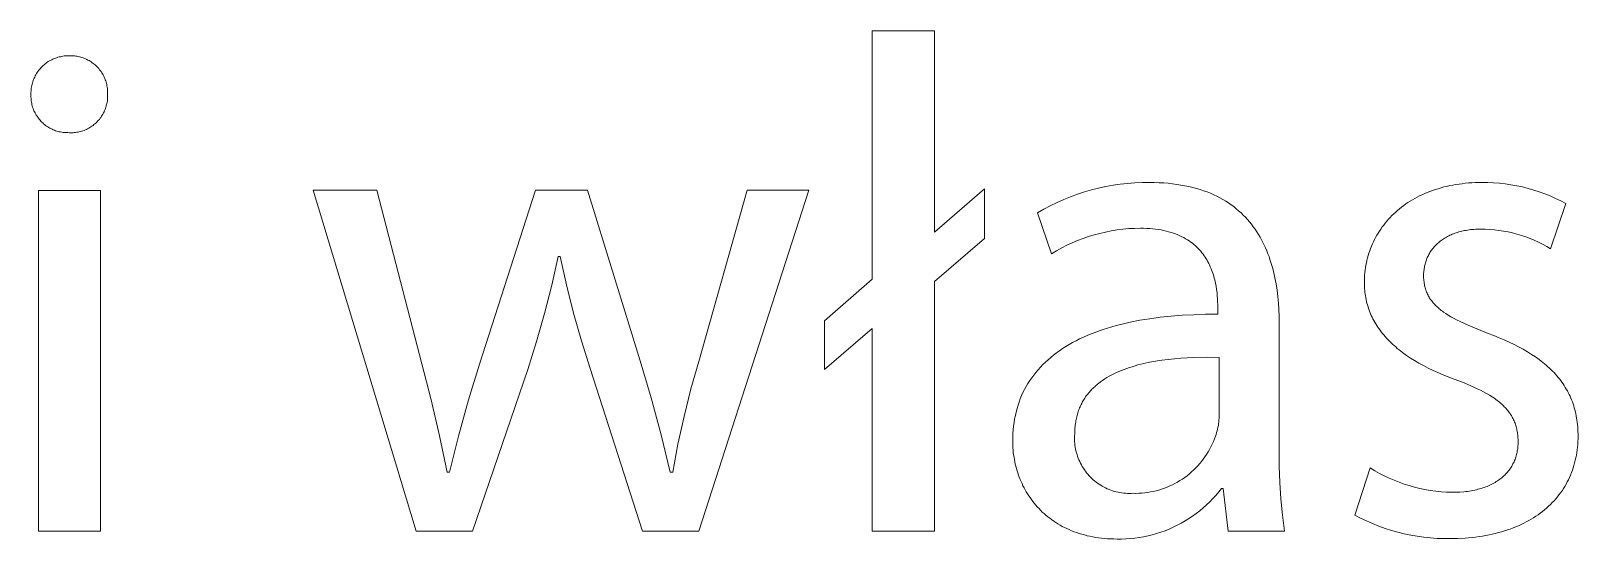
# Model space of a CAD drawing. Header units: millimetres. Extents: x 4001 to 9794, y -321 to 3726.
# Drawn here: x 8815.3 to 8942.6, y -225 to -183.2 of the extents above; entities that cross this region are included whole.
import ezdxf

# ---------------------------------------------------------------- set-up
doc = ezdxf.new("R2010")
doc.units = ezdxf.units.MM
doc.header["$MEASUREMENT"] = 0
doc.layers.add('Domyślny', color=7, linetype='Continuous', true_color=0x000000)

msp = doc.modelspace()

# ---------------------------------------------------------------- linework, layer by layer
at = {"layer": 'Domyślny', "color": 18, "lineweight": 15, "true_color": 0x000000}
for p, q in [((8884.53, -203.59), (8884.53, -183.16)), ((8884.53, -183.16), (8889.66, -183.16)), ((8889.66, -183.16), (8889.66, -199.71)), ((8816.37, -185.94), (8816.45, -185.87)), ((8816.45, -185.87), (8816.54, -185.81)), ((8816.54, -185.81), (8816.62, -185.74)), ((8816.62, -185.74), (8816.71, -185.68)), ((8816.71, -185.68), (8816.81, -185.63)), ((8816.81, -185.63), (8816.9, -185.58)), ((8816.9, -185.58), (8816.99, -185.53)), ((8816.99, -185.53), (8817.09, -185.48)), ((8817.09, -185.48), (8817.19, -185.44)), ((8817.19, -185.44), (8817.29, -185.4)), ((8817.29, -185.4), (8817.39, -185.36)), ((8817.39, -185.36), (8817.49, -185.33)), ((8817.49, -185.33), (8817.6, -185.3)), ((8817.6, -185.3), (8817.7, -185.28)), ((8817.7, -185.28), (8817.8, -185.26)), ((8817.8, -185.26), (8817.91, -185.24)), ((8817.91, -185.24), (8818.02, -185.22)), ((8818.02, -185.22), (8818.12, -185.21)), ((8818.12, -185.21), (8818.23, -185.21)), ((8818.23, -185.21), (8818.34, -185.2)), ((8818.34, -185.2), (8818.45, -185.2)), ((8818.45, -185.2), (8818.55, -185.2)), ((8818.55, -185.2), (8818.66, -185.2)), ((8818.66, -185.2), (8818.76, -185.21)), ((8818.76, -185.21), (8818.87, -185.22)), ((8818.87, -185.22), (8818.97, -185.23)), ((8818.97, -185.23), (8819.07, -185.24)), ((8819.07, -185.24), (8819.18, -185.26)), ((8819.18, -185.26), (8819.28, -185.29)), ((8819.28, -185.29), (8819.38, -185.31)), ((8819.38, -185.31), (8819.48, -185.34)), ((8819.48, -185.34), (8819.58, -185.38)), ((8819.58, -185.38), (8819.68, -185.42)), ((8819.68, -185.42), (8819.78, -185.46)), ((8819.78, -185.46), (8819.87, -185.5)), ((8819.87, -185.5), (8819.97, -185.55)), ((8819.97, -185.55), (8820.06, -185.6)), ((8820.06, -185.6), (8820.15, -185.65)), ((8820.15, -185.65), (8820.24, -185.71)), ((8820.24, -185.71), (8820.33, -185.77)), ((8820.33, -185.77), (8820.41, -185.83)), ((8820.41, -185.83), (8820.49, -185.9)), ((8820.49, -185.9), (8820.57, -185.96)), ((8815.46, -187.25), (8815.5, -187.15)), ((8815.5, -187.15), (8815.54, -187.05)), ((8815.54, -187.05), (8815.59, -186.95)), ((8815.59, -186.95), (8815.64, -186.85)), ((8815.64, -186.85), (8815.69, -186.76)), ((8815.69, -186.76), (8815.74, -186.67)), ((8815.74, -186.67), (8815.8, -186.58)), ((8815.8, -186.58), (8815.86, -186.49)), ((8815.86, -186.49), (8815.93, -186.4)), ((8815.93, -186.4), (8815.99, -186.32)), ((8815.99, -186.32), (8816.06, -186.24)), ((8816.06, -186.24), (8816.13, -186.16)), ((8816.13, -186.16), (8816.21, -186.08)), ((8816.21, -186.08), (8816.29, -186.01)), ((8816.29, -186.01), (8816.37, -185.94)), ((8820.57, -185.96), (8820.65, -186.04)), ((8820.65, -186.04), (8820.73, -186.11)), ((8820.73, -186.11), (8820.8, -186.19)), ((8820.8, -186.19), (8820.87, -186.26)), ((8820.87, -186.26), (8820.93, -186.35)), ((8820.93, -186.35), (8821, -186.43)), ((8821, -186.43), (8821.06, -186.51)), ((8821.06, -186.51), (8821.12, -186.6)), ((8821.12, -186.6), (8821.17, -186.69)), ((8821.17, -186.69), (8821.23, -186.78)), ((8821.23, -186.78), (8821.27, -186.88)), ((8821.27, -186.88), (8821.32, -186.97)), ((8821.32, -186.97), (8821.36, -187.07)), ((8821.36, -187.07), (8821.4, -187.17)), ((8821.4, -187.17), (8821.44, -187.27)), ((8815.28, -188.19), (8815.29, -188.08)), ((8815.28, -188.3), (8815.28, -188.19)), ((8815.28, -188.41), (8815.28, -188.3)), ((8815.28, -188.51), (8815.28, -188.41)), ((8815.29, -188.08), (8815.3, -187.98)), ((8815.3, -187.98), (8815.31, -187.87)), ((8815.31, -187.87), (8815.33, -187.76)), ((8815.33, -187.76), (8815.35, -187.66)), ((8815.35, -187.66), (8815.37, -187.55)), ((8815.37, -187.55), (8815.4, -187.45)), ((8815.4, -187.45), (8815.43, -187.35)), ((8815.43, -187.35), (8815.46, -187.25)), ((8821.44, -187.27), (8821.47, -187.37)), ((8821.47, -187.37), (8821.5, -187.47)), ((8821.5, -187.47), (8821.52, -187.57)), ((8821.52, -187.57), (8821.54, -187.67)), ((8821.54, -187.67), (8821.56, -187.78)), ((8821.56, -187.78), (8821.57, -187.88)), ((8821.57, -187.88), (8821.58, -187.99)), ((8821.58, -187.99), (8821.59, -188.09)), ((8821.59, -188.09), (8821.59, -188.2)), ((8821.59, -188.2), (8821.59, -188.3)), ((8821.59, -188.3), (8821.59, -188.41)), ((8821.59, -188.41), (8821.59, -188.51)), ((8815.28, -188.61), (8815.28, -188.51)), ((8815.29, -188.72), (8815.28, -188.61)), ((8815.29, -188.82), (8815.29, -188.72)), ((8815.31, -188.92), (8815.29, -188.82)), ((8815.32, -189.03), (8815.31, -188.92)), ((8815.34, -189.13), (8815.32, -189.03)), ((8815.36, -189.23), (8815.34, -189.13)), ((8815.39, -189.33), (8815.36, -189.23)), ((8815.42, -189.43), (8815.39, -189.33)), ((8815.45, -189.53), (8815.42, -189.43)), ((8815.49, -189.63), (8815.45, -189.53)), ((8815.53, -189.72), (8815.49, -189.63)), ((8815.57, -189.82), (8815.53, -189.72)), ((8821.34, -189.73), (8821.3, -189.82)), ((8821.38, -189.63), (8821.34, -189.73)), ((8821.42, -189.53), (8821.38, -189.63)), ((8821.45, -189.43), (8821.42, -189.53)), ((8821.48, -189.33), (8821.45, -189.43)), ((8821.51, -189.23), (8821.48, -189.33)), ((8821.53, -189.13), (8821.51, -189.23)), ((8821.55, -189.03), (8821.53, -189.13)), ((8821.57, -188.93), (8821.55, -189.03)), ((8821.58, -188.82), (8821.57, -188.93)), ((8821.59, -188.72), (8821.58, -188.82)), ((8821.59, -188.51), (8821.59, -188.61)), ((8821.59, -188.61), (8821.59, -188.72)), ((8815.62, -189.91), (8815.57, -189.82)), ((8815.67, -190), (8815.62, -189.91)), ((8815.72, -190.09), (8815.67, -190)), ((8815.78, -190.18), (8815.72, -190.09)), ((8815.84, -190.26), (8815.78, -190.18)), ((8815.9, -190.35), (8815.84, -190.26)), ((8815.96, -190.43), (8815.9, -190.35)), ((8816.03, -190.51), (8815.96, -190.43)), ((8816.1, -190.58), (8816.03, -190.51)), ((8816.17, -190.66), (8816.1, -190.58)), ((8816.25, -190.73), (8816.17, -190.66)), ((8816.32, -190.8), (8816.25, -190.73)), ((8816.4, -190.87), (8816.32, -190.8)), ((8816.49, -190.93), (8816.4, -190.87)), ((8816.57, -190.99), (8816.49, -190.93)), ((8816.66, -191.05), (8816.57, -190.99)), ((8820.3, -191), (8820.22, -191.06)), ((8820.39, -190.94), (8820.3, -191)), ((8820.47, -190.87), (8820.39, -190.94)), ((8820.55, -190.81), (8820.47, -190.87)), ((8820.63, -190.74), (8820.55, -190.81)), ((8820.7, -190.67), (8820.63, -190.74)), ((8820.77, -190.59), (8820.7, -190.67)), ((8820.84, -190.51), (8820.77, -190.59)), ((8820.91, -190.44), (8820.84, -190.51)), ((8820.98, -190.35), (8820.91, -190.44)), ((8821.04, -190.27), (8820.98, -190.35)), ((8821.1, -190.18), (8821.04, -190.27)), ((8821.15, -190.1), (8821.1, -190.18)), ((8821.2, -190.01), (8821.15, -190.1)), ((8821.25, -189.91), (8821.2, -190.01)), ((8821.3, -189.82), (8821.25, -189.91)), ((8816.75, -191.1), (8816.66, -191.05)), ((8816.84, -191.16), (8816.75, -191.1)), ((8816.93, -191.2), (8816.84, -191.16)), ((8817.02, -191.25), (8816.93, -191.2)), ((8817.12, -191.29), (8817.02, -191.25)), ((8817.21, -191.33), (8817.12, -191.29)), ((8817.31, -191.37), (8817.21, -191.33)), ((8817.41, -191.4), (8817.31, -191.37)), ((8817.51, -191.43), (8817.41, -191.4)), ((8817.61, -191.45), (8817.51, -191.43)), ((8817.71, -191.47), (8817.61, -191.45)), ((8817.81, -191.49), (8817.71, -191.47)), ((8817.92, -191.51), (8817.81, -191.49)), ((8818.02, -191.52), (8817.92, -191.51)), ((8818.12, -191.53), (8818.02, -191.52)), ((8818.23, -191.53), (8818.12, -191.53)), ((8818.33, -191.53), (8818.23, -191.53)), ((8818.43, -191.54), (8818.33, -191.53)), ((8818.54, -191.54), (8818.43, -191.54)), ((8818.64, -191.54), (8818.54, -191.54)), ((8818.75, -191.54), (8818.64, -191.54)), ((8818.85, -191.53), (8818.75, -191.54)), ((8818.95, -191.52), (8818.85, -191.53)), ((8819.06, -191.5), (8818.95, -191.52)), ((8819.16, -191.48), (8819.06, -191.5)), ((8819.26, -191.46), (8819.16, -191.48)), ((8819.36, -191.44), (8819.26, -191.46)), ((8819.46, -191.41), (8819.36, -191.44)), ((8819.56, -191.38), (8819.46, -191.41)), ((8819.66, -191.34), (8819.56, -191.38)), ((8819.76, -191.3), (8819.66, -191.34)), ((8819.85, -191.26), (8819.76, -191.3)), ((8819.94, -191.21), (8819.85, -191.26)), ((8820.04, -191.17), (8819.94, -191.21)), ((8820.13, -191.11), (8820.04, -191.17)), ((8820.22, -191.06), (8820.13, -191.11)), ((8902.57, -196.24), (8903.16, -196.09)), ((8903.16, -196.09), (8903.75, -195.96)), ((8903.75, -195.96), (8904.35, -195.86)), ((8904.35, -195.86), (8904.94, -195.77)), ((8904.94, -195.77), (8905.54, -195.71)), ((8905.54, -195.71), (8906.15, -195.66)), ((8906.15, -195.66), (8906.75, -195.64)), ((8906.75, -195.64), (8907.36, -195.64)), ((8907.36, -195.64), (8907.75, -195.64)), ((8907.75, -195.64), (8908.14, -195.65)), ((8908.14, -195.65), (8908.52, -195.67)), ((8908.52, -195.67), (8908.89, -195.7)), ((8908.89, -195.7), (8909.25, -195.74)), ((8909.25, -195.74), (8909.6, -195.79)), ((8909.6, -195.79), (8909.94, -195.84)), ((8909.94, -195.84), (8910.27, -195.9)), ((8910.27, -195.9), (8910.6, -195.97)), ((8910.6, -195.97), (8910.91, -196.04)), ((8910.91, -196.04), (8911.22, -196.12)), ((8931.12, -196.14), (8931.35, -196.07)), ((8931.35, -196.07), (8931.59, -196)), ((8931.59, -196), (8931.83, -195.95)), ((8931.83, -195.95), (8932.07, -195.89)), ((8932.07, -195.89), (8932.32, -195.84)), ((8932.32, -195.84), (8932.57, -195.8)), ((8932.57, -195.8), (8932.83, -195.76)), ((8932.83, -195.76), (8933.09, -195.73)), ((8933.09, -195.73), (8933.35, -195.7)), ((8933.35, -195.7), (8933.62, -195.67)), ((8933.62, -195.67), (8933.89, -195.65)), ((8933.89, -195.65), (8934.16, -195.64)), ((8934.16, -195.64), (8934.44, -195.63)), ((8934.44, -195.63), (8934.72, -195.63)), ((8934.72, -195.63), (8935.2, -195.63)), ((8935.2, -195.63), (8935.68, -195.66)), ((8935.68, -195.66), (8936.16, -195.69)), ((8936.16, -195.69), (8936.64, -195.75)), ((8936.64, -195.75), (8937.11, -195.82)), ((8937.11, -195.82), (8937.58, -195.9)), ((8937.58, -195.9), (8938.05, -196)), ((8938.05, -196), (8938.52, -196.12)), ((8938.52, -196.12), (8938.98, -196.25)), ((8815.9, -196.28), (8821.01, -196.28)), ((8815.9, -224.34), (8815.9, -196.28)), ((8821.01, -196.28), (8821.01, -224.34)), ((8847, -224.34), (8838.52, -196.27)), ((8838.52, -196.27), (8843.74, -196.27)), ((8843.74, -196.27), (8847.45, -210.55)), ((8852.19, -210.59), (8856.8, -196.27)), ((8856.8, -196.27), (8861.09, -196.27)), ((8861.09, -196.27), (8865.43, -210.32)), ((8870.25, -210.36), (8874.24, -196.27)), ((8879.3, -196.27), (8870.25, -224.34)), ((8874.24, -196.27), (8879.3, -196.27)), ((8889.66, -199.71), (8893.77, -196.16)), ((8893.77, -196.16), (8893.77, -200.23)), ((8899.19, -197.54), (8899.74, -197.27)), ((8899.74, -197.27), (8900.29, -197.03)), ((8900.29, -197.03), (8900.85, -196.8)), ((8900.85, -196.8), (8901.42, -196.59)), ((8901.42, -196.59), (8901.99, -196.4)), ((8901.99, -196.4), (8902.57, -196.24)), ((8911.22, -196.12), (8911.52, -196.21)), ((8911.52, -196.21), (8911.81, -196.31)), ((8911.81, -196.31), (8912.09, -196.41)), ((8912.09, -196.41), (8912.37, -196.52)), ((8912.37, -196.52), (8912.64, -196.64)), ((8912.64, -196.64), (8912.9, -196.76)), ((8912.9, -196.76), (8913.15, -196.89)), ((8913.15, -196.89), (8913.39, -197.03)), ((8913.39, -197.03), (8913.63, -197.17)), ((8913.63, -197.17), (8913.85, -197.31)), ((8913.85, -197.31), (8914.08, -197.47)), ((8928.45, -197.4), (8928.63, -197.28)), ((8928.63, -197.28), (8928.82, -197.17)), ((8928.82, -197.17), (8929, -197.05)), ((8929, -197.05), (8929.2, -196.94)), ((8929.2, -196.94), (8929.39, -196.84)), ((8929.39, -196.84), (8929.59, -196.73)), ((8929.59, -196.73), (8929.8, -196.64)), ((8929.8, -196.64), (8930.01, -196.54)), ((8930.01, -196.54), (8930.22, -196.45)), ((8930.22, -196.45), (8930.44, -196.37)), ((8930.44, -196.37), (8930.66, -196.29)), ((8930.66, -196.29), (8930.89, -196.21)), ((8930.89, -196.21), (8931.12, -196.14)), ((8938.98, -196.25), (8939.43, -196.4)), ((8939.43, -196.4), (8939.89, -196.56)), ((8939.89, -196.56), (8940.33, -196.74)), ((8940.33, -196.74), (8940.77, -196.94)), ((8941.63, -197.37), (8940.37, -201.09)), ((8940.77, -196.94), (8941.2, -197.14)), ((8941.2, -197.14), (8941.63, -197.37)), ((8898.14, -198.12), (8898.66, -197.82)), ((8899.29, -201.5), (8898.14, -198.12)), ((8898.66, -197.82), (8899.19, -197.54)), ((8914.08, -197.47), (8914.29, -197.62)), ((8914.29, -197.62), (8914.5, -197.79)), ((8914.5, -197.79), (8914.69, -197.96)), ((8914.69, -197.96), (8914.89, -198.13)), ((8914.89, -198.13), (8915.07, -198.31)), ((8915.07, -198.31), (8915.25, -198.49)), ((8915.25, -198.49), (8915.42, -198.68)), ((8926.89, -198.81), (8927.03, -198.65)), ((8927.03, -198.65), (8927.17, -198.5)), ((8927.17, -198.5), (8927.31, -198.35)), ((8927.31, -198.35), (8927.46, -198.21)), ((8927.46, -198.21), (8927.62, -198.07)), ((8927.62, -198.07), (8927.77, -197.93)), ((8927.77, -197.93), (8927.94, -197.79)), ((8927.94, -197.79), (8928.1, -197.66)), ((8928.1, -197.66), (8928.28, -197.53)), ((8928.28, -197.53), (8928.45, -197.4)), ((8903.27, -199.82), (8902.8, -199.94)), ((8903.74, -199.71), (8903.27, -199.82)), ((8904.21, -199.61), (8903.74, -199.71)), ((8904.68, -199.54), (8904.21, -199.61)), ((8905.16, -199.48), (8904.68, -199.54)), ((8905.64, -199.43), (8905.16, -199.48)), ((8906.12, -199.41), (8905.64, -199.43)), ((8906.6, -199.4), (8906.12, -199.41)), ((8906.87, -199.4), (8906.6, -199.4)), ((8907.13, -199.41), (8906.87, -199.4)), ((8907.38, -199.42), (8907.13, -199.41)), ((8907.62, -199.44), (8907.38, -199.42)), ((8907.86, -199.47), (8907.62, -199.44)), ((8908.08, -199.5), (8907.86, -199.47)), ((8908.31, -199.54), (8908.08, -199.5)), ((8908.52, -199.58), (8908.31, -199.54)), ((8908.73, -199.63), (8908.52, -199.58)), ((8908.93, -199.68), (8908.73, -199.63)), ((8909.13, -199.74), (8908.93, -199.68)), ((8909.32, -199.8), (8909.13, -199.74)), ((8909.5, -199.86), (8909.32, -199.8)), ((8909.68, -199.93), (8909.5, -199.86)), ((8909.85, -200.01), (8909.68, -199.93)), ((8915.42, -198.68), (8915.59, -198.87)), ((8915.59, -198.87), (8915.75, -199.07)), ((8915.75, -199.07), (8915.9, -199.27)), ((8915.9, -199.27), (8916.05, -199.48)), ((8916.05, -199.48), (8916.19, -199.69)), ((8916.19, -199.69), (8916.32, -199.9)), ((8916.32, -199.9), (8916.45, -200.12)), ((8926.07, -199.97), (8926.17, -199.8)), ((8926.17, -199.8), (8926.28, -199.63)), ((8926.28, -199.63), (8926.39, -199.46)), ((8926.39, -199.46), (8926.51, -199.29)), ((8926.51, -199.29), (8926.63, -199.13)), ((8926.63, -199.13), (8926.76, -198.97)), ((8926.76, -198.97), (8926.89, -198.81)), ((8932.18, -199.93), (8932.08, -199.98)), ((8932.28, -199.89), (8932.18, -199.93)), ((8932.38, -199.85), (8932.28, -199.89)), ((8932.49, -199.81), (8932.38, -199.85)), ((8932.6, -199.77), (8932.49, -199.81)), ((8932.71, -199.74), (8932.6, -199.77)), ((8932.82, -199.7), (8932.71, -199.74)), ((8932.93, -199.67), (8932.82, -199.7)), ((8933.05, -199.64), (8932.93, -199.67)), ((8933.17, -199.62), (8933.05, -199.64)), ((8933.29, -199.59), (8933.17, -199.62)), ((8933.41, -199.57), (8933.29, -199.59)), ((8933.53, -199.55), (8933.41, -199.57)), ((8933.66, -199.53), (8933.53, -199.55)), ((8933.79, -199.51), (8933.66, -199.53)), ((8933.92, -199.5), (8933.79, -199.51)), ((8934.05, -199.49), (8933.92, -199.5)), ((8934.19, -199.48), (8934.05, -199.49)), ((8934.33, -199.47), (8934.19, -199.48)), ((8934.46, -199.47), (8934.33, -199.47)), ((8934.61, -199.47), (8934.46, -199.47)), ((8934.98, -199.47), (8934.61, -199.47)), ((8935.36, -199.49), (8934.98, -199.47)), ((8935.74, -199.52), (8935.36, -199.49)), ((8936.12, -199.57), (8935.74, -199.52)), ((8936.49, -199.63), (8936.12, -199.57)), ((8936.87, -199.7), (8936.49, -199.63)), ((8937.24, -199.78), (8936.87, -199.7)), ((8937.6, -199.88), (8937.24, -199.78)), ((8937.97, -199.99), (8937.6, -199.88)), ((8893.77, -200.23), (8889.66, -203.78)), ((8900.13, -201.02), (8899.71, -201.25)), ((8900.56, -200.8), (8900.13, -201.02)), ((8900.99, -200.6), (8900.56, -200.8)), ((8901.44, -200.41), (8900.99, -200.6)), ((8901.89, -200.24), (8901.44, -200.41)), ((8902.34, -200.08), (8901.89, -200.24)), ((8902.8, -199.94), (8902.34, -200.08)), ((8910.02, -200.09), (8909.85, -200.01)), ((8910.18, -200.17), (8910.02, -200.09)), ((8910.33, -200.26), (8910.18, -200.17)), ((8910.48, -200.35), (8910.33, -200.26)), ((8910.62, -200.44), (8910.48, -200.35)), ((8910.76, -200.54), (8910.62, -200.44)), ((8910.89, -200.63), (8910.76, -200.54)), ((8911.01, -200.74), (8910.89, -200.63)), ((8911.14, -200.84), (8911.01, -200.74)), ((8911.25, -200.95), (8911.14, -200.84)), ((8911.36, -201.06), (8911.25, -200.95)), ((8911.47, -201.18), (8911.36, -201.06)), ((8911.57, -201.29), (8911.47, -201.18)), ((8916.45, -200.12), (8916.57, -200.34)), ((8916.57, -200.34), (8916.69, -200.56)), ((8916.69, -200.56), (8916.8, -200.79)), ((8916.8, -200.79), (8916.91, -201.02)), ((8916.91, -201.02), (8917.01, -201.25)), ((8925.48, -201.26), (8925.55, -201.07)), ((8925.55, -201.07), (8925.62, -200.88)), ((8925.62, -200.88), (8925.7, -200.69)), ((8925.7, -200.69), (8925.79, -200.51)), ((8925.79, -200.51), (8925.87, -200.33)), ((8925.87, -200.33), (8925.97, -200.15)), ((8925.97, -200.15), (8926.07, -199.97)), ((8930.6, -201.16), (8930.55, -201.24)), ((8930.66, -201.09), (8930.6, -201.16)), ((8930.72, -201.01), (8930.66, -201.09)), ((8930.78, -200.94), (8930.72, -201.01)), ((8930.85, -200.87), (8930.78, -200.94)), ((8930.91, -200.8), (8930.85, -200.87)), ((8930.98, -200.73), (8930.91, -200.8)), ((8931.05, -200.66), (8930.98, -200.73)), ((8931.13, -200.6), (8931.05, -200.66)), ((8931.2, -200.53), (8931.13, -200.6)), ((8931.28, -200.47), (8931.2, -200.53)), ((8931.36, -200.41), (8931.28, -200.47)), ((8931.44, -200.35), (8931.36, -200.41)), ((8931.53, -200.29), (8931.44, -200.35)), ((8931.61, -200.23), (8931.53, -200.29)), ((8931.7, -200.18), (8931.61, -200.23)), ((8931.79, -200.13), (8931.7, -200.18)), ((8931.88, -200.08), (8931.79, -200.13)), ((8931.98, -200.03), (8931.88, -200.08)), ((8932.08, -199.98), (8931.98, -200.03)), ((8938.32, -200.11), (8937.97, -199.99)), ((8938.68, -200.24), (8938.32, -200.11)), ((8939.03, -200.39), (8938.68, -200.24)), ((8939.37, -200.54), (8939.03, -200.39)), ((8939.71, -200.71), (8939.37, -200.54)), ((8940.05, -200.9), (8939.71, -200.71)), ((8940.37, -201.09), (8940.05, -200.9)), ((8858.69, -201.73), (8858.16, -204.08)), ((8858.83, -201.73), (8858.69, -201.73)), ((8859.36, -204.06), (8858.83, -201.73)), ((8899.71, -201.25), (8899.29, -201.5)), ((8911.67, -201.41), (8911.57, -201.29)), ((8911.76, -201.53), (8911.67, -201.41)), ((8911.85, -201.66), (8911.76, -201.53)), ((8911.94, -201.78), (8911.85, -201.66)), ((8912.02, -201.91), (8911.94, -201.78)), ((8912.09, -202.03), (8912.02, -201.91)), ((8912.16, -202.16), (8912.09, -202.03)), ((8912.23, -202.29), (8912.16, -202.16)), ((8912.3, -202.42), (8912.23, -202.29)), ((8912.36, -202.56), (8912.3, -202.42)), ((8917.01, -201.25), (8917.1, -201.49)), ((8917.1, -201.49), (8917.19, -201.73)), ((8917.19, -201.73), (8917.27, -201.97)), ((8917.27, -201.97), (8917.35, -202.21)), ((8917.35, -202.21), (8917.43, -202.46)), ((8917.43, -202.46), (8917.5, -202.71)), ((8925.13, -202.64), (8925.17, -202.44)), ((8925.17, -202.44), (8925.21, -202.24)), ((8925.21, -202.24), (8925.25, -202.04)), ((8925.25, -202.04), (8925.3, -201.84)), ((8925.3, -201.84), (8925.35, -201.64)), ((8925.35, -201.64), (8925.41, -201.45)), ((8925.41, -201.45), (8925.48, -201.26)), ((8930.02, -202.43), (8930, -202.53)), ((8930.04, -202.34), (8930.02, -202.43)), ((8930.06, -202.25), (8930.04, -202.34)), ((8930.09, -202.16), (8930.06, -202.25)), ((8930.12, -202.07), (8930.09, -202.16)), ((8930.15, -201.99), (8930.12, -202.07)), ((8930.19, -201.9), (8930.15, -201.99)), ((8930.22, -201.81), (8930.19, -201.9)), ((8930.26, -201.73), (8930.22, -201.81)), ((8930.31, -201.64), (8930.26, -201.73)), ((8930.35, -201.56), (8930.31, -201.64)), ((8930.4, -201.48), (8930.35, -201.56)), ((8930.44, -201.4), (8930.4, -201.48)), ((8930.49, -201.32), (8930.44, -201.4)), ((8930.55, -201.24), (8930.49, -201.32)), ((8880.59, -207.02), (8884.53, -203.59)), ((8912.41, -202.69), (8912.36, -202.56)), ((8912.47, -202.82), (8912.41, -202.69)), ((8912.52, -202.96), (8912.47, -202.82)), ((8912.56, -203.09), (8912.52, -202.96)), ((8912.61, -203.23), (8912.56, -203.09)), ((8912.65, -203.36), (8912.61, -203.23)), ((8912.68, -203.5), (8912.65, -203.36)), ((8912.72, -203.64), (8912.68, -203.5)), ((8912.75, -203.77), (8912.72, -203.64)), ((8917.5, -202.71), (8917.56, -202.96)), ((8917.56, -202.96), (8917.62, -203.21)), ((8917.62, -203.21), (8917.68, -203.47)), ((8917.68, -203.47), (8917.73, -203.72)), ((8917.73, -203.72), (8917.77, -203.98)), ((8925.04, -203.67), (8925.05, -203.47)), ((8925.04, -203.89), (8925.04, -203.67)), ((8925.05, -203.47), (8925.06, -203.26)), ((8925.06, -203.26), (8925.08, -203.05)), ((8925.08, -203.05), (8925.1, -202.84)), ((8925.1, -202.84), (8925.13, -202.64)), ((8929.93, -203), (8929.92, -203.09)), ((8929.92, -203.09), (8929.92, -203.19)), ((8929.92, -203.19), (8929.92, -203.29)), ((8929.92, -203.29), (8929.92, -203.4)), ((8929.92, -203.4), (8929.92, -203.5)), ((8929.92, -203.5), (8929.93, -203.61)), ((8929.94, -202.9), (8929.93, -203)), ((8929.93, -203.61), (8929.94, -203.71)), ((8929.95, -202.81), (8929.94, -202.9)), ((8929.94, -203.71), (8929.95, -203.81)), ((8929.96, -202.71), (8929.95, -202.81)), ((8929.98, -202.62), (8929.96, -202.71)), ((8930, -202.53), (8929.98, -202.62)), ((8858.16, -204.08), (8857.56, -206.41)), ((8859.95, -206.38), (8859.36, -204.06)), ((8889.66, -203.78), (8889.66, -224.34)), ((8912.78, -203.91), (8912.75, -203.77)), ((8912.83, -204.17), (8912.78, -203.91)), ((8912.87, -204.44), (8912.83, -204.17)), ((8912.91, -204.7), (8912.87, -204.44)), ((8912.93, -204.95), (8912.91, -204.7)), ((8912.95, -205.2), (8912.93, -204.95)), ((8917.77, -203.98), (8917.85, -204.5)), ((8917.85, -204.5), (8917.92, -205.02)), ((8917.92, -205.02), (8917.96, -205.55)), ((8925.04, -204.04), (8925.04, -203.89)), ((8925.04, -204.2), (8925.04, -204.04)), ((8925.05, -204.35), (8925.04, -204.2)), ((8925.07, -204.51), (8925.05, -204.35)), ((8925.08, -204.66), (8925.07, -204.51)), ((8925.1, -204.81), (8925.08, -204.66)), ((8925.12, -204.97), (8925.1, -204.81)), ((8925.15, -205.12), (8925.12, -204.97)), ((8929.95, -203.81), (8929.96, -203.91)), ((8929.96, -203.91), (8929.98, -204.01)), ((8929.98, -204.01), (8930, -204.11)), ((8930, -204.11), (8930.02, -204.2)), ((8930.02, -204.2), (8930.04, -204.29)), ((8930.04, -204.29), (8930.07, -204.39)), ((8930.07, -204.39), (8930.1, -204.48)), ((8930.1, -204.48), (8930.13, -204.56)), ((8930.13, -204.56), (8930.16, -204.65)), ((8930.16, -204.65), (8930.2, -204.74)), ((8930.2, -204.74), (8930.23, -204.82)), ((8930.23, -204.82), (8930.28, -204.91)), ((8930.28, -204.91), (8930.32, -204.99)), ((8930.32, -204.99), (8930.37, -205.07)), ((8912.96, -205.44), (8912.95, -205.2)), ((8912.97, -205.68), (8912.96, -205.44)), ((8912.97, -205.9), (8912.97, -205.68)), ((8912.97, -206.48), (8912.97, -205.9)), ((8917.96, -205.55), (8918, -206.08)), ((8918, -206.08), (8918.02, -206.6)), ((8925.18, -205.27), (8925.15, -205.12)), ((8925.21, -205.42), (8925.18, -205.27)), ((8925.25, -205.56), (8925.21, -205.42)), ((8925.29, -205.71), (8925.25, -205.56)), ((8925.34, -205.86), (8925.29, -205.71)), ((8925.38, -206), (8925.34, -205.86)), ((8925.43, -206.15), (8925.38, -206)), ((8925.49, -206.29), (8925.43, -206.15)), ((8925.55, -206.43), (8925.49, -206.29)), ((8930.37, -205.07), (8930.41, -205.15)), ((8930.41, -205.15), (8930.47, -205.23)), ((8930.47, -205.23), (8930.52, -205.3)), ((8930.52, -205.3), (8930.58, -205.38)), ((8930.58, -205.38), (8930.64, -205.45)), ((8930.64, -205.45), (8930.7, -205.53)), ((8930.7, -205.53), (8930.76, -205.6)), ((8930.76, -205.6), (8930.83, -205.68)), ((8930.83, -205.68), (8930.9, -205.75)), ((8930.9, -205.75), (8930.97, -205.82)), ((8930.97, -205.82), (8931.05, -205.89)), ((8931.05, -205.89), (8931.13, -205.96)), ((8931.13, -205.96), (8931.21, -206.02)), ((8931.21, -206.02), (8931.29, -206.09)), ((8931.29, -206.09), (8931.37, -206.16)), ((8931.37, -206.16), (8931.46, -206.23)), ((8931.46, -206.23), (8931.55, -206.29)), ((8931.55, -206.29), (8931.75, -206.42)), ((8857.56, -206.41), (8856.89, -208.72)), ((8860.6, -208.67), (8859.95, -206.38)), ((8880.59, -211.01), (8880.59, -207.02)), ((8903.89, -207.61), (8904.25, -207.51)), ((8904.25, -207.51), (8904.62, -207.41)), ((8904.62, -207.41), (8904.99, -207.31)), ((8904.99, -207.31), (8905.76, -207.13)), ((8905.76, -207.13), (8906.56, -206.97)), ((8906.56, -206.97), (8907.39, -206.84)), ((8907.39, -206.84), (8908.24, -206.72)), ((8908.24, -206.72), (8909.13, -206.63)), ((8909.13, -206.63), (8910.05, -206.56)), ((8910.05, -206.56), (8910.99, -206.51)), ((8910.99, -206.51), (8911.97, -206.48)), ((8911.97, -206.48), (8912.97, -206.48)), ((8918.02, -206.6), (8918.02, -207.13)), ((8918.02, -207.13), (8918.02, -217.63)), ((8925.61, -206.57), (8925.55, -206.43)), ((8925.68, -206.71), (8925.61, -206.57)), ((8925.75, -206.85), (8925.68, -206.71)), ((8925.82, -206.99), (8925.75, -206.85)), ((8925.89, -207.13), (8925.82, -206.99)), ((8925.98, -207.26), (8925.89, -207.13)), ((8926.06, -207.4), (8925.98, -207.26)), ((8926.15, -207.53), (8926.06, -207.4)), ((8926.24, -207.66), (8926.15, -207.53)), ((8931.75, -206.42), (8931.95, -206.55)), ((8931.95, -206.55), (8932.16, -206.68)), ((8932.16, -206.68), (8932.38, -206.8)), ((8932.38, -206.8), (8932.62, -206.93)), ((8932.62, -206.93), (8932.86, -207.05)), ((8932.86, -207.05), (8933.39, -207.3)), ((8933.39, -207.3), (8933.96, -207.54)), ((8933.96, -207.54), (8935.24, -208.05)), ((8856.89, -208.72), (8856.17, -211.01)), ((8861.32, -210.95), (8860.6, -208.67)), ((8884.53, -207.66), (8880.59, -211.01)), ((8884.53, -224.34), (8884.53, -207.66)), ((8900.74, -208.97), (8901.02, -208.81)), ((8901.02, -208.81), (8901.31, -208.66)), ((8901.31, -208.66), (8901.6, -208.51)), ((8901.6, -208.51), (8901.91, -208.37)), ((8901.91, -208.37), (8902.22, -208.23)), ((8902.22, -208.23), (8902.54, -208.1)), ((8902.54, -208.1), (8902.87, -207.97)), ((8902.87, -207.97), (8903.2, -207.85)), ((8903.2, -207.85), (8903.54, -207.73)), ((8903.54, -207.73), (8903.89, -207.61)), ((8926.33, -207.79), (8926.24, -207.66)), ((8926.43, -207.93), (8926.33, -207.79)), ((8926.53, -208.05), (8926.43, -207.93)), ((8926.64, -208.18), (8926.53, -208.05)), ((8926.75, -208.31), (8926.64, -208.18)), ((8926.86, -208.44), (8926.75, -208.31)), ((8926.98, -208.56), (8926.86, -208.44)), ((8927.1, -208.68), (8926.98, -208.56)), ((8927.22, -208.81), (8927.1, -208.68)), ((8927.35, -208.93), (8927.22, -208.81)), ((8935.24, -208.05), (8935.69, -208.23)), ((8935.69, -208.23), (8936.13, -208.41)), ((8936.13, -208.41), (8936.55, -208.59)), ((8936.55, -208.59), (8936.96, -208.78)), ((8936.96, -208.78), (8937.36, -208.97)), ((8899, -210.22), (8899.22, -210.03)), ((8899.22, -210.03), (8899.45, -209.84)), ((8899.45, -209.84), (8899.7, -209.65)), ((8899.7, -209.65), (8899.94, -209.48)), ((8899.94, -209.48), (8900.2, -209.3)), ((8900.2, -209.3), (8900.47, -209.13)), ((8900.47, -209.13), (8900.74, -208.97)), ((8909.92, -210.1), (8909.4, -210.14)), ((8910.45, -210.06), (8909.92, -210.1)), ((8910.97, -210.04), (8910.45, -210.06)), ((8912.03, -210.02), (8910.97, -210.04)), ((8913.09, -210.03), (8912.03, -210.02)), ((8913.09, -214.89), (8913.09, -210.03)), ((8927.48, -209.05), (8927.35, -208.93)), ((8927.62, -209.17), (8927.48, -209.05)), ((8927.75, -209.29), (8927.62, -209.17)), ((8927.9, -209.4), (8927.75, -209.29)), ((8928.19, -209.63), (8927.9, -209.4)), ((8928.5, -209.86), (8928.19, -209.63)), ((8928.83, -210.08), (8928.5, -209.86)), ((8929.17, -210.29), (8928.83, -210.08)), ((8937.36, -208.97), (8937.74, -209.16)), ((8937.74, -209.16), (8938.1, -209.36)), ((8938.1, -209.36), (8938.46, -209.57)), ((8938.46, -209.57), (8938.79, -209.78)), ((8938.79, -209.78), (8939.12, -209.99)), ((8939.12, -209.99), (8939.43, -210.21)), ((8847.45, -210.55), (8848.22, -213.51)), ((8851.3, -213.53), (8852.19, -210.59)), ((8856.17, -211.01), (8851.63, -224.34)), ((8865.62, -224.34), (8861.32, -210.95)), ((8865.43, -210.32), (8866.34, -213.35)), ((8869.61, -212.61), (8870.25, -210.36)), ((8897.82, -211.48), (8898, -211.26)), ((8898, -211.26), (8898.18, -211.04)), ((8898.18, -211.04), (8898.37, -210.83)), ((8898.37, -210.83), (8898.57, -210.62)), ((8898.57, -210.62), (8898.78, -210.42)), ((8898.78, -210.42), (8899, -210.22)), ((8904.43, -211.37), (8904.24, -211.47)), ((8904.64, -211.28), (8904.43, -211.37)), ((8904.84, -211.18), (8904.64, -211.28)), ((8905.05, -211.1), (8904.84, -211.18)), ((8905.27, -211.01), (8905.05, -211.1)), ((8905.49, -210.93), (8905.27, -211.01)), ((8905.71, -210.86), (8905.49, -210.93)), ((8905.94, -210.79), (8905.71, -210.86)), ((8906.17, -210.72), (8905.94, -210.79)), ((8906.4, -210.65), (8906.17, -210.72)), ((8906.88, -210.54), (8906.4, -210.65)), ((8907.36, -210.43), (8906.88, -210.54)), ((8907.86, -210.34), (8907.36, -210.43)), ((8908.36, -210.26), (8907.86, -210.34)), ((8908.88, -210.2), (8908.36, -210.26)), ((8909.4, -210.14), (8908.88, -210.2)), ((8929.53, -210.5), (8929.17, -210.29)), ((8929.9, -210.7), (8929.53, -210.5)), ((8930.29, -210.9), (8929.9, -210.7)), ((8930.69, -211.1), (8930.29, -210.9)), ((8931.1, -211.28), (8930.69, -211.1)), ((8931.54, -211.47), (8931.1, -211.28)), ((8939.43, -210.21), (8939.58, -210.33)), ((8939.58, -210.33), (8939.72, -210.44)), ((8939.72, -210.44), (8939.87, -210.56)), ((8939.87, -210.56), (8940.01, -210.67)), ((8940.01, -210.67), (8940.14, -210.79)), ((8940.14, -210.79), (8940.27, -210.91)), ((8940.27, -210.91), (8940.4, -211.03)), ((8940.4, -211.03), (8940.53, -211.16)), ((8940.53, -211.16), (8940.65, -211.28)), ((8940.65, -211.28), (8940.77, -211.41)), ((8869.04, -214.88), (8869.61, -212.61)), ((8896.94, -212.91), (8897.07, -212.66)), ((8897.07, -212.66), (8897.2, -212.42)), ((8897.2, -212.42), (8897.35, -212.18)), ((8897.35, -212.18), (8897.5, -211.94)), ((8897.5, -211.94), (8897.66, -211.71)), ((8897.66, -211.71), (8897.82, -211.48)), ((8902.61, -212.65), (8902.54, -212.73)), ((8902.69, -212.58), (8902.61, -212.65)), ((8902.76, -212.51), (8902.69, -212.58)), ((8902.84, -212.44), (8902.76, -212.51)), ((8902.91, -212.37), (8902.84, -212.44)), ((8902.99, -212.3), (8902.91, -212.37)), ((8903.07, -212.23), (8902.99, -212.3)), ((8903.15, -212.17), (8903.07, -212.23)), ((8903.32, -212.04), (8903.15, -212.17)), ((8903.49, -211.92), (8903.32, -212.04)), ((8903.67, -211.8), (8903.49, -211.92)), ((8903.85, -211.69), (8903.67, -211.8)), ((8904.04, -211.58), (8903.85, -211.69)), ((8904.24, -211.47), (8904.04, -211.58)), ((8931.98, -211.64), (8931.54, -211.47)), ((8932.44, -211.81), (8931.98, -211.64)), ((8933.13, -212.07), (8932.44, -211.81)), ((8933.76, -212.34), (8933.13, -212.07)), ((8934.05, -212.47), (8933.76, -212.34)), ((8934.33, -212.6), (8934.05, -212.47)), ((8934.6, -212.73), (8934.33, -212.6)), ((8940.77, -211.41), (8940.88, -211.54)), ((8940.88, -211.54), (8940.99, -211.67)), ((8940.99, -211.67), (8941.1, -211.8)), ((8941.1, -211.8), (8941.2, -211.93)), ((8941.2, -211.93), (8941.3, -212.07)), ((8941.3, -212.07), (8941.4, -212.21)), ((8941.4, -212.21), (8941.49, -212.34)), ((8941.49, -212.34), (8941.58, -212.49)), ((8941.58, -212.49), (8941.66, -212.63)), ((8941.66, -212.63), (8941.75, -212.77)), ((8848.22, -213.51), (8848.91, -216.49)), ((8850.48, -216.5), (8851.3, -213.53)), ((8866.34, -213.35), (8867.17, -216.4)), ((8896.53, -213.96), (8896.62, -213.7)), ((8896.62, -213.7), (8896.72, -213.43)), ((8896.72, -213.43), (8896.83, -213.17)), ((8896.83, -213.17), (8896.94, -212.91)), ((8901.73, -213.91), (8901.68, -214)), ((8901.77, -213.81), (8901.73, -213.91)), ((8901.82, -213.72), (8901.77, -213.81)), ((8901.87, -213.63), (8901.82, -213.72)), ((8901.92, -213.54), (8901.87, -213.63)), ((8901.98, -213.45), (8901.92, -213.54)), ((8902.03, -213.37), (8901.98, -213.45)), ((8902.09, -213.28), (8902.03, -213.37)), ((8902.15, -213.2), (8902.09, -213.28)), ((8902.21, -213.12), (8902.15, -213.2)), ((8902.28, -213.04), (8902.21, -213.12)), ((8902.34, -212.96), (8902.28, -213.04)), ((8902.41, -212.88), (8902.34, -212.96)), ((8902.47, -212.8), (8902.41, -212.88)), ((8902.54, -212.73), (8902.47, -212.8)), ((8934.86, -212.87), (8934.6, -212.73)), ((8935.1, -213), (8934.86, -212.87)), ((8935.34, -213.14), (8935.1, -213)), ((8935.56, -213.28), (8935.34, -213.14)), ((8935.77, -213.42), (8935.56, -213.28)), ((8935.87, -213.49), (8935.77, -213.42)), ((8935.96, -213.56), (8935.87, -213.49)), ((8936.06, -213.64), (8935.96, -213.56)), ((8936.15, -213.71), (8936.06, -213.64)), ((8936.24, -213.78), (8936.15, -213.71)), ((8936.32, -213.86), (8936.24, -213.78)), ((8936.41, -213.93), (8936.32, -213.86)), ((8936.49, -214.01), (8936.41, -213.93)), ((8941.75, -212.77), (8941.82, -212.92)), ((8941.82, -212.92), (8941.9, -213.07)), ((8941.9, -213.07), (8941.97, -213.22)), ((8941.97, -213.22), (8942.04, -213.37)), ((8942.04, -213.37), (8942.1, -213.53)), ((8942.1, -213.53), (8942.16, -213.68)), ((8942.16, -213.68), (8942.22, -213.84)), ((8942.22, -213.84), (8942.27, -214)), ((8868.54, -217.18), (8869.04, -214.88)), ((8896.2, -215.38), (8896.25, -215.09)), ((8896.25, -215.09), (8896.31, -214.8)), ((8896.31, -214.8), (8896.37, -214.52)), ((8896.37, -214.52), (8896.45, -214.24)), ((8896.45, -214.24), (8896.53, -213.96)), ((8901.32, -215.14), (8901.29, -215.25)), ((8901.34, -215.03), (8901.32, -215.14)), ((8901.36, -214.92), (8901.34, -215.03)), ((8901.39, -214.81), (8901.36, -214.92)), ((8901.42, -214.7), (8901.39, -214.81)), ((8901.45, -214.6), (8901.42, -214.7)), ((8901.48, -214.5), (8901.45, -214.6)), ((8901.52, -214.39), (8901.48, -214.5)), ((8901.56, -214.29), (8901.52, -214.39)), ((8901.6, -214.19), (8901.56, -214.29)), ((8901.64, -214.1), (8901.6, -214.19)), ((8901.68, -214), (8901.64, -214.1)), ((8913.06, -215.34), (8913.07, -215.19)), ((8913.07, -215.19), (8913.08, -215.04)), ((8913.08, -215.04), (8913.09, -214.89)), ((8936.56, -214.09), (8936.49, -214.01)), ((8936.64, -214.16), (8936.56, -214.09)), ((8936.71, -214.24), (8936.64, -214.16)), ((8936.78, -214.32), (8936.71, -214.24)), ((8936.85, -214.4), (8936.78, -214.32)), ((8936.91, -214.48), (8936.85, -214.4)), ((8936.97, -214.56), (8936.91, -214.48)), ((8937.03, -214.65), (8936.97, -214.56)), ((8937.08, -214.73), (8937.03, -214.65)), ((8937.14, -214.81), (8937.08, -214.73)), ((8937.19, -214.9), (8937.14, -214.81)), ((8937.24, -214.99), (8937.19, -214.9)), ((8937.28, -215.08), (8937.24, -214.99)), ((8937.32, -215.16), (8937.28, -215.08)), ((8937.37, -215.25), (8937.32, -215.16)), ((8942.27, -214), (8942.32, -214.17)), ((8942.32, -214.17), (8942.37, -214.33)), ((8942.37, -214.33), (8942.41, -214.5)), ((8942.41, -214.5), (8942.45, -214.67)), ((8942.45, -214.67), (8942.48, -214.84)), ((8942.48, -214.84), (8942.51, -215.02)), ((8942.51, -215.02), (8942.54, -215.2)), ((8942.54, -215.2), (8942.56, -215.37)), ((8848.91, -216.49), (8849.53, -219.48)), ((8867.17, -216.4), (8867.91, -219.48)), ((8896.1, -216.6), (8896.11, -216.29)), ((8896.11, -216.29), (8896.13, -215.98)), ((8896.13, -215.98), (8896.16, -215.68)), ((8896.16, -215.68), (8896.2, -215.38)), ((8901.2, -216.33), (8901.19, -216.49)), ((8901.19, -216.49), (8901.19, -216.64)), ((8901.21, -216.08), (8901.2, -216.21)), ((8901.2, -216.21), (8901.2, -216.33)), ((8901.22, -215.84), (8901.21, -215.96)), ((8901.21, -215.96), (8901.21, -216.08)), ((8901.23, -215.72), (8901.22, -215.84)), ((8901.24, -215.6), (8901.23, -215.72)), ((8901.26, -215.48), (8901.24, -215.6)), ((8901.28, -215.37), (8901.26, -215.48)), ((8901.29, -215.25), (8901.28, -215.37)), ((8912.78, -216.51), (8912.83, -216.37)), ((8912.83, -216.37), (8912.87, -216.22)), ((8912.87, -216.22), (8912.92, -216.08)), ((8912.92, -216.08), (8912.95, -215.93)), ((8912.95, -215.93), (8912.99, -215.78)), ((8912.99, -215.78), (8913.02, -215.64)), ((8913.02, -215.64), (8913.04, -215.49)), ((8913.04, -215.49), (8913.06, -215.34)), ((8937.4, -215.35), (8937.37, -215.25)), ((8937.44, -215.44), (8937.4, -215.35)), ((8937.47, -215.53), (8937.44, -215.44)), ((8937.5, -215.63), (8937.47, -215.53)), ((8937.53, -215.72), (8937.5, -215.63)), ((8937.56, -215.82), (8937.53, -215.72)), ((8937.58, -215.92), (8937.56, -215.82)), ((8937.6, -216.02), (8937.58, -215.92)), ((8937.62, -216.12), (8937.6, -216.02)), ((8937.64, -216.22), (8937.62, -216.12)), ((8937.65, -216.33), (8937.64, -216.22)), ((8937.66, -216.43), (8937.65, -216.33)), ((8937.67, -216.54), (8937.66, -216.43)), ((8942.56, -215.37), (8942.58, -215.56)), ((8942.58, -215.56), (8942.6, -215.74)), ((8942.6, -215.74), (8942.61, -215.93)), ((8942.61, -215.93), (8942.62, -216.12)), ((8942.62, -216.12), (8942.63, -216.31)), ((8942.63, -216.31), (8942.63, -216.5)), ((8849.72, -219.48), (8850.48, -216.5)), ((8868.11, -219.48), (8868.54, -217.18)), ((8896.09, -216.91), (8896.1, -216.6)), ((8896.09, -217.1), (8896.09, -216.91)), ((8896.1, -217.29), (8896.09, -217.1)), ((8896.11, -217.48), (8896.1, -217.29)), ((8896.13, -217.67), (8896.11, -217.48)), ((8896.14, -217.86), (8896.13, -217.67)), ((8901.19, -216.64), (8901.19, -216.8)), ((8901.19, -216.8), (8901.19, -216.95)), ((8901.19, -216.95), (8901.21, -217.11)), ((8901.21, -217.11), (8901.22, -217.26)), ((8901.22, -217.26), (8901.24, -217.42)), ((8901.24, -217.42), (8901.27, -217.57)), ((8901.27, -217.57), (8901.3, -217.72)), ((8901.3, -217.72), (8901.34, -217.87)), ((8912.18, -217.8), (8912.3, -217.6)), ((8912.3, -217.6), (8912.41, -217.39)), ((8912.41, -217.39), (8912.51, -217.17)), ((8912.51, -217.17), (8912.61, -216.95)), ((8912.61, -216.95), (8912.7, -216.73)), ((8912.7, -216.73), (8912.78, -216.51)), ((8918.02, -217.63), (8918.03, -218.97)), ((8937.61, -217.83), (8937.63, -217.72)), ((8937.63, -217.72), (8937.65, -217.62)), ((8937.65, -217.62), (8937.66, -217.52)), ((8937.66, -217.52), (8937.67, -217.41)), ((8937.68, -216.65), (8937.67, -216.54)), ((8937.67, -217.41), (8937.68, -217.31)), ((8937.69, -216.76), (8937.68, -216.65)), ((8937.68, -217.31), (8937.69, -217.2)), ((8937.69, -216.87), (8937.69, -216.76)), ((8937.69, -216.98), (8937.69, -216.87)), ((8937.69, -217.09), (8937.69, -216.98)), ((8937.69, -217.2), (8937.69, -217.09)), ((8942.56, -217.63), (8942.53, -217.85)), ((8942.58, -217.41), (8942.56, -217.63)), ((8942.6, -217.19), (8942.58, -217.41)), ((8942.62, -216.96), (8942.6, -217.19)), ((8942.63, -216.73), (8942.62, -216.96)), ((8942.63, -216.5), (8942.63, -216.73)), ((8896.17, -218.05), (8896.14, -217.86)), ((8896.2, -218.24), (8896.17, -218.05)), ((8896.23, -218.43), (8896.2, -218.24)), ((8896.26, -218.61), (8896.23, -218.43)), ((8896.3, -218.8), (8896.26, -218.61)), ((8896.35, -218.98), (8896.3, -218.8)), ((8896.4, -219.17), (8896.35, -218.98)), ((8901.34, -217.87), (8901.39, -218.02)), ((8901.39, -218.02), (8901.43, -218.17)), ((8901.43, -218.17), (8901.49, -218.32)), ((8901.49, -218.32), (8901.54, -218.46)), ((8901.54, -218.46), (8901.61, -218.6)), ((8901.61, -218.6), (8901.67, -218.74)), ((8901.67, -218.74), (8901.75, -218.88)), ((8901.75, -218.88), (8901.82, -219.01)), ((8901.82, -219.01), (8901.91, -219.15)), ((8911.16, -219.12), (8911.33, -218.95)), ((8911.33, -218.95), (8911.49, -218.77)), ((8911.49, -218.77), (8911.64, -218.59)), ((8911.64, -218.59), (8911.78, -218.4)), ((8911.78, -218.4), (8911.92, -218.21)), ((8911.92, -218.21), (8912.05, -218.01)), ((8912.05, -218.01), (8912.18, -217.8)), ((8918.03, -218.97), (8918.07, -220.32)), ((8937.12, -219.06), (8937.18, -218.97)), ((8937.18, -218.97), (8937.23, -218.88)), ((8937.23, -218.88), (8937.27, -218.79)), ((8937.27, -218.79), (8937.32, -218.7)), ((8937.32, -218.7), (8937.36, -218.61)), ((8937.36, -218.61), (8937.4, -218.51)), ((8937.4, -218.51), (8937.44, -218.42)), ((8937.44, -218.42), (8937.47, -218.32)), ((8937.47, -218.32), (8937.51, -218.23)), ((8937.51, -218.23), (8937.54, -218.13)), ((8937.54, -218.13), (8937.56, -218.03)), ((8937.56, -218.03), (8937.59, -217.93)), ((8937.59, -217.93), (8937.61, -217.83)), ((8942.29, -218.91), (8942.23, -219.11)), ((8942.35, -218.7), (8942.29, -218.91)), ((8942.4, -218.49), (8942.35, -218.7)), ((8942.45, -218.28), (8942.4, -218.49)), ((8942.49, -218.07), (8942.45, -218.28)), ((8942.53, -217.85), (8942.49, -218.07)), ((8849.53, -219.48), (8849.72, -219.48)), ((8867.91, -219.48), (8868.11, -219.48)), ((8896.45, -219.35), (8896.4, -219.17)), ((8896.51, -219.53), (8896.45, -219.35)), ((8896.57, -219.71), (8896.51, -219.53)), ((8896.63, -219.89), (8896.57, -219.71)), ((8896.7, -220.07), (8896.63, -219.89)), ((8896.78, -220.24), (8896.7, -220.07)), ((8896.86, -220.41), (8896.78, -220.24)), ((8901.91, -219.15), (8901.99, -219.28)), ((8901.99, -219.28), (8902.08, -219.4)), ((8902.08, -219.4), (8902.18, -219.53)), ((8902.18, -219.53), (8902.28, -219.64)), ((8902.28, -219.64), (8902.38, -219.76)), ((8902.38, -219.76), (8902.49, -219.87)), ((8902.49, -219.87), (8902.6, -219.98)), ((8902.6, -219.98), (8902.71, -220.09)), ((8902.71, -220.09), (8902.83, -220.19)), ((8902.83, -220.19), (8902.95, -220.29)), ((8902.95, -220.29), (8903.08, -220.38)), ((8909.45, -220.4), (8909.66, -220.29)), ((8909.66, -220.29), (8909.86, -220.17)), ((8909.86, -220.17), (8910.06, -220.04)), ((8910.06, -220.04), (8910.26, -219.9)), ((8910.26, -219.9), (8910.45, -219.76)), ((8910.45, -219.76), (8910.64, -219.61)), ((8910.64, -219.61), (8910.82, -219.45)), ((8910.82, -219.45), (8910.99, -219.29)), ((8910.99, -219.29), (8911.16, -219.12)), ((8924.25, -223), (8925.52, -219.12)), ((8925.52, -219.12), (8925.9, -219.35)), ((8925.9, -219.35), (8926.29, -219.57)), ((8926.29, -219.57), (8926.68, -219.77)), ((8926.68, -219.77), (8927.08, -219.96)), ((8927.08, -219.96), (8927.49, -220.14)), ((8927.49, -220.14), (8927.9, -220.3)), ((8927.9, -220.3), (8928.32, -220.45)), ((8935.7, -220.37), (8935.8, -220.31)), ((8935.8, -220.31), (8935.9, -220.25)), ((8935.9, -220.25), (8936, -220.19)), ((8936, -220.19), (8936.09, -220.13)), ((8936.09, -220.13), (8936.18, -220.06)), ((8936.18, -220.06), (8936.27, -219.99)), ((8936.27, -219.99), (8936.36, -219.93)), ((8936.36, -219.93), (8936.44, -219.85)), ((8936.44, -219.85), (8936.52, -219.78)), ((8936.52, -219.78), (8936.6, -219.71)), ((8936.6, -219.71), (8936.67, -219.63)), ((8936.67, -219.63), (8936.75, -219.55)), ((8936.75, -219.55), (8936.82, -219.48)), ((8936.82, -219.48), (8936.88, -219.4)), ((8936.88, -219.4), (8936.95, -219.31)), ((8936.95, -219.31), (8937.01, -219.23)), ((8937.01, -219.23), (8937.07, -219.15)), ((8937.07, -219.15), (8937.12, -219.06)), ((8941.74, -220.28), (8941.64, -220.46)), ((8941.83, -220.09), (8941.74, -220.28)), ((8941.92, -219.9), (8941.83, -220.09)), ((8942.01, -219.71), (8941.92, -219.9)), ((8942.09, -219.51), (8942.01, -219.71)), ((8942.16, -219.31), (8942.09, -219.51)), ((8942.23, -219.11), (8942.16, -219.31)), ((8896.94, -220.59), (8896.86, -220.41)), ((8897.03, -220.76), (8896.94, -220.59)), ((8897.12, -220.92), (8897.03, -220.76)), ((8897.21, -221.09), (8897.12, -220.92)), ((8897.31, -221.25), (8897.21, -221.09)), ((8897.42, -221.41), (8897.31, -221.25)), ((8897.52, -221.57), (8897.42, -221.41)), ((8897.63, -221.73), (8897.52, -221.57)), ((8903.08, -220.38), (8903.2, -220.47)), ((8903.2, -220.47), (8903.34, -220.55)), ((8903.34, -220.55), (8903.47, -220.63)), ((8903.47, -220.63), (8903.61, -220.7)), ((8903.61, -220.7), (8903.74, -220.77)), ((8903.74, -220.77), (8903.88, -220.84)), ((8903.88, -220.84), (8904.03, -220.9)), ((8904.03, -220.9), (8904.17, -220.95)), ((8904.17, -220.95), (8904.32, -221)), ((8904.32, -221), (8904.47, -221.05)), ((8904.47, -221.05), (8904.62, -221.09)), ((8904.62, -221.09), (8904.77, -221.13)), ((8904.77, -221.13), (8904.92, -221.15)), ((8904.92, -221.15), (8905.08, -221.18)), ((8905.08, -221.18), (8905.23, -221.2)), ((8905.23, -221.2), (8905.39, -221.21)), ((8905.39, -221.21), (8905.54, -221.22)), ((8905.54, -221.22), (8905.7, -221.22)), ((8905.7, -221.22), (8905.85, -221.22)), ((8905.85, -221.22), (8906.01, -221.21)), ((8906.01, -221.21), (8906.24, -221.22)), ((8906.24, -221.22), (8906.48, -221.21)), ((8906.48, -221.21), (8906.72, -221.2)), ((8906.72, -221.2), (8906.96, -221.17)), ((8906.96, -221.17), (8907.2, -221.14)), ((8907.2, -221.14), (8907.43, -221.1)), ((8907.43, -221.1), (8907.66, -221.06)), ((8907.66, -221.06), (8907.9, -221)), ((8907.9, -221), (8908.13, -220.94)), ((8908.13, -220.94), (8908.35, -220.87)), ((8908.35, -220.87), (8908.58, -220.79)), ((8908.58, -220.79), (8908.8, -220.71)), ((8908.8, -220.71), (8909.02, -220.61)), ((8909.02, -220.61), (8909.24, -220.51)), ((8909.24, -220.51), (8909.45, -220.4)), ((8912.81, -221.38), (8912.57, -221.65)), ((8913.05, -221.1), (8912.81, -221.38)), ((8913.28, -220.81), (8913.05, -221.1)), ((8913.43, -220.81), (8913.28, -220.81)), ((8913.84, -224.34), (8913.43, -220.81)), ((8918.07, -220.32), (8918.16, -221.66)), ((8928.32, -220.45), (8928.74, -220.58)), ((8928.74, -220.58), (8929.17, -220.7)), ((8929.17, -220.7), (8929.6, -220.81)), ((8929.6, -220.81), (8930.03, -220.9)), ((8930.03, -220.9), (8930.47, -220.97)), ((8930.47, -220.97), (8930.91, -221.04)), ((8930.91, -221.04), (8931.35, -221.08)), ((8931.35, -221.08), (8931.79, -221.11)), ((8931.79, -221.11), (8932.23, -221.13)), ((8932.23, -221.13), (8932.58, -221.13)), ((8932.58, -221.13), (8932.91, -221.11)), ((8932.91, -221.11), (8933.23, -221.08)), ((8933.23, -221.08), (8933.38, -221.07)), ((8933.38, -221.07), (8933.54, -221.05)), ((8933.54, -221.05), (8933.69, -221.03)), ((8933.69, -221.03), (8933.83, -221)), ((8933.83, -221), (8933.98, -220.98)), ((8933.98, -220.98), (8934.12, -220.95)), ((8934.12, -220.95), (8934.26, -220.92)), ((8934.26, -220.92), (8934.39, -220.88)), ((8934.39, -220.88), (8934.53, -220.85)), ((8934.53, -220.85), (8934.66, -220.81)), ((8934.66, -220.81), (8934.78, -220.77)), ((8934.78, -220.77), (8934.91, -220.73)), ((8934.91, -220.73), (8935.03, -220.68)), ((8935.03, -220.68), (8935.15, -220.64)), ((8935.15, -220.64), (8935.26, -220.59)), ((8935.26, -220.59), (8935.38, -220.54)), ((8935.38, -220.54), (8935.49, -220.48)), ((8935.49, -220.48), (8935.6, -220.43)), ((8935.6, -220.43), (8935.7, -220.37)), ((8940.93, -221.5), (8940.79, -221.67)), ((8941.06, -221.34), (8940.93, -221.5)), ((8941.18, -221.17), (8941.06, -221.34)), ((8941.31, -221), (8941.18, -221.17)), ((8941.42, -220.82), (8941.31, -221)), ((8941.53, -220.64), (8941.42, -220.82)), ((8941.64, -220.46), (8941.53, -220.64)), ((8897.75, -221.88), (8897.63, -221.73)), ((8897.87, -222.03), (8897.75, -221.88)), ((8898, -222.18), (8897.87, -222.03)), ((8898.12, -222.33), (8898, -222.18)), ((8898.26, -222.47), (8898.12, -222.33)), ((8898.39, -222.61), (8898.26, -222.47)), ((8898.53, -222.75), (8898.39, -222.61)), ((8898.68, -222.88), (8898.53, -222.75)), ((8911.49, -222.65), (8911.2, -222.87)), ((8911.77, -222.41), (8911.49, -222.65)), ((8912.05, -222.17), (8911.77, -222.41)), ((8912.31, -221.91), (8912.05, -222.17)), ((8912.57, -221.65), (8912.31, -221.91)), ((8918.16, -221.66), (8918.29, -223)), ((8939.52, -222.84), (8939.34, -222.97)), ((8939.7, -222.71), (8939.52, -222.84)), ((8939.87, -222.57), (8939.7, -222.71)), ((8940.04, -222.43), (8939.87, -222.57)), ((8940.2, -222.28), (8940.04, -222.43)), ((8940.35, -222.13), (8940.2, -222.28)), ((8940.5, -221.98), (8940.35, -222.13)), ((8940.65, -221.83), (8940.5, -221.98)), ((8940.79, -221.67), (8940.65, -221.83)), ((8898.83, -223.01), (8898.68, -222.88)), ((8898.98, -223.14), (8898.83, -223.01)), ((8899.14, -223.26), (8898.98, -223.14)), ((8899.3, -223.38), (8899.14, -223.26)), ((8899.47, -223.5), (8899.3, -223.38)), ((8899.64, -223.61), (8899.47, -223.5)), ((8899.81, -223.72), (8899.64, -223.61)), ((8899.99, -223.82), (8899.81, -223.72)), ((8900.17, -223.93), (8899.99, -223.82)), ((8900.36, -224.02), (8900.17, -223.93)), ((8900.55, -224.12), (8900.36, -224.02)), ((8900.74, -224.2), (8900.55, -224.12)), ((8909.31, -224), (8908.97, -224.15)), ((8909.64, -223.84), (8909.31, -224)), ((8909.97, -223.67), (8909.64, -223.84)), ((8910.28, -223.49), (8909.97, -223.67)), ((8910.6, -223.29), (8910.28, -223.49)), ((8910.9, -223.09), (8910.6, -223.29)), ((8911.2, -222.87), (8910.9, -223.09)), ((8918.29, -223), (8918.47, -224.34)), ((8924.73, -223.26), (8924.25, -223)), ((8925.22, -223.49), (8924.73, -223.26)), ((8925.72, -223.71), (8925.22, -223.49)), ((8926.23, -223.92), (8925.72, -223.71)), ((8926.74, -224.1), (8926.23, -223.92)), ((8927.26, -224.27), (8926.74, -224.1)), ((8937.28, -224.06), (8937.04, -224.15)), ((8937.5, -223.97), (8937.28, -224.06)), ((8937.73, -223.88), (8937.5, -223.97)), ((8937.95, -223.78), (8937.73, -223.88)), ((8938.16, -223.67), (8937.95, -223.78)), ((8938.37, -223.57), (8938.16, -223.67)), ((8938.57, -223.45), (8938.37, -223.57)), ((8938.77, -223.34), (8938.57, -223.45)), ((8938.97, -223.22), (8938.77, -223.34)), ((8939.16, -223.1), (8938.97, -223.22)), ((8939.34, -222.97), (8939.16, -223.1)), ((8821.01, -224.34), (8815.9, -224.34)), ((8851.63, -224.34), (8847, -224.34)), ((8870.25, -224.34), (8865.62, -224.34)), ((8889.66, -224.34), (8884.53, -224.34)), ((8900.94, -224.29), (8900.74, -224.2)), ((8901.14, -224.37), (8900.94, -224.29)), ((8901.35, -224.44), (8901.14, -224.37)), ((8901.56, -224.51), (8901.35, -224.44)), ((8901.78, -224.58), (8901.56, -224.51)), ((8902, -224.64), (8901.78, -224.58)), ((8902.22, -224.7), (8902, -224.64)), ((8902.45, -224.75), (8902.22, -224.7)), ((8902.68, -224.8), (8902.45, -224.75)), ((8902.91, -224.84), (8902.68, -224.8)), ((8903.15, -224.87), (8902.91, -224.84)), ((8903.4, -224.9), (8903.15, -224.87)), ((8903.64, -224.93), (8903.4, -224.9)), ((8903.9, -224.95), (8903.64, -224.93)), ((8904.15, -224.96), (8903.9, -224.95)), ((8904.41, -224.97), (8904.15, -224.96)), ((8904.68, -224.98), (8904.41, -224.97)), ((8905.04, -224.98), (8904.68, -224.98)), ((8905.41, -224.96), (8905.04, -224.98)), ((8905.78, -224.94), (8905.41, -224.96)), ((8906.14, -224.9), (8905.78, -224.94)), ((8906.51, -224.85), (8906.14, -224.9)), ((8906.87, -224.79), (8906.51, -224.85)), ((8907.23, -224.71), (8906.87, -224.79)), ((8907.58, -224.63), (8907.23, -224.71)), ((8907.94, -224.53), (8907.58, -224.63)), ((8908.29, -224.41), (8907.94, -224.53)), ((8908.63, -224.29), (8908.29, -224.41)), ((8908.97, -224.15), (8908.63, -224.29)), ((8918.47, -224.34), (8913.84, -224.34)), ((8927.79, -224.42), (8927.26, -224.27)), ((8928.32, -224.55), (8927.79, -224.42)), ((8928.86, -224.66), (8928.32, -224.55)), ((8929.39, -224.75), (8928.86, -224.66)), ((8929.94, -224.82), (8929.39, -224.75)), ((8930.48, -224.88), (8929.94, -224.82)), ((8931.02, -224.92), (8930.48, -224.88)), ((8931.57, -224.93), (8931.02, -224.92)), ((8932.12, -224.93), (8931.57, -224.93)), ((8932.73, -224.92), (8932.12, -224.93)), ((8933.33, -224.89), (8932.73, -224.92)), ((8933.62, -224.87), (8933.33, -224.89)), ((8933.91, -224.84), (8933.62, -224.87)), ((8934.2, -224.81), (8933.91, -224.84)), ((8934.48, -224.77), (8934.2, -224.81)), ((8934.76, -224.73), (8934.48, -224.77)), ((8935.03, -224.68), (8934.76, -224.73)), ((8935.3, -224.63), (8935.03, -224.68)), ((8935.56, -224.58), (8935.3, -224.63)), ((8935.82, -224.52), (8935.56, -224.58)), ((8936.07, -224.45), (8935.82, -224.52)), ((8936.32, -224.38), (8936.07, -224.45)), ((8936.57, -224.31), (8936.32, -224.38)), ((8936.81, -224.23), (8936.57, -224.31)), ((8937.04, -224.15), (8936.81, -224.23))]:
    msp.add_line(p, q, dxfattribs=at)

doc.saveas('drawing.dxf')
